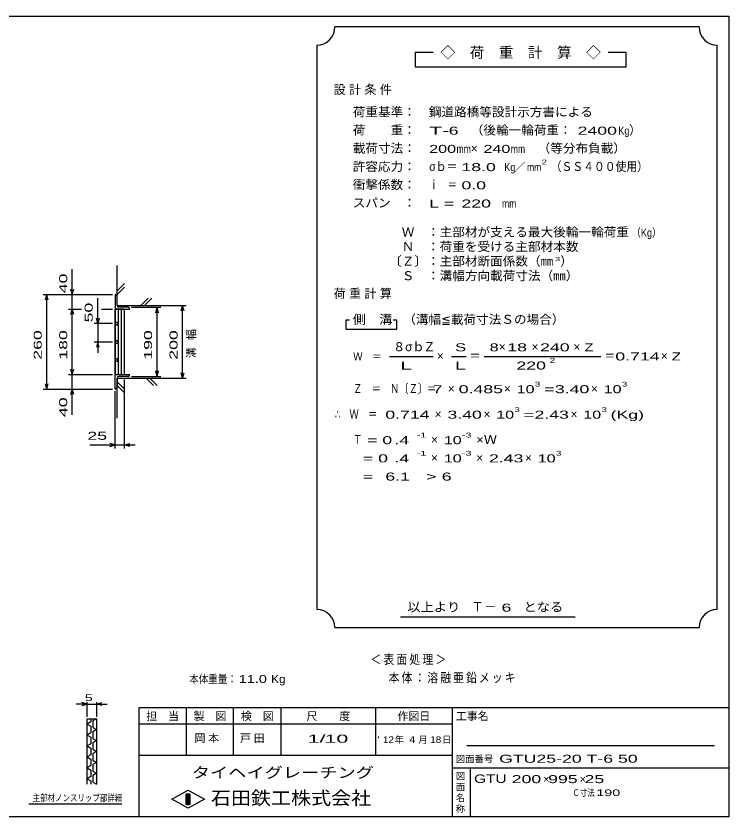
# Model space of a CAD drawing. Units: millimetres, scale not verified. Extents: x -1820 to 1731, y -1282 to 1054.
# Drawn here: x -227 to 1731, y -1146 to 1054 of the extents above; entities that cross this region are included whole.
import ezdxf
from ezdxf.enums import TextEntityAlignment as Align

# ---------------------------------------------------------------- set-up
doc = ezdxf.new("R2010")
doc.units = ezdxf.units.MM
doc.header["$LTSCALE"] = 10
for name, color, linetype, lineweight in [('0_2', 150, 'Continuous', 25), ('16', 3, 'Continuous', 25), ('22', 4, 'Continuous', 25), ('24', 2, 'Continuous', 25), ('32', 4, 'Continuous', 25)]:
    doc.layers.add(name, color=color, linetype=linetype, lineweight=lineweight)
doc.styles.add('ベクトル', font='')
doc.styles.get('ベクトル').set_extended_font_data('ベクトル')

msp = doc.modelspace()

# ---------------------------------------------------------------- linework, layer by layer
at = {"layer": '0_2'}
for p, q in [((-1729, 1053.5), (1731, 1053.5)), ((1731, 1053.5), (1731, -1146.5)), ((1731, -846.5), (111, -846.5)), ((111, -846.5), (111, -1146.5)), ((241, -846.5), (241, -976.5)), ((371, -976.5), (371, -846.5)), ((501, -846.5), (501, -976.5)), ((761, -976.5), (761, -846.5)), ((971, -846.5), (971, -1146.5)), ((971, -891.5), (111, -891.5)), ((1691, -951.5), (1011, -951.5)), ((111, -976.5), (971, -976.5)), ((971, -1011.5), (1731, -1011.5)), ((1021, -1146.5), (1021, -1011.5)), ((201, -1097.5), (246, -1072.5)), ((246, -1072.5), (291, -1097.5)), ((246, -1122.5), (201, -1097.5)), ((241, -1082.5), (251, -1082.5)), ((241, -1112.5), (241, -1082.5)), ((241, -1082.5), (243, -1082.5)), ((243, -1082.5), (243, -1112.5)), ((245, -1112.5), (245, -1082.5)), ((245, -1082.5), (247, -1082.5)), ((291, -1097.5), (246, -1122.5)), ((247, -1082.5), (247, -1112.5)), ((249, -1112.5), (249, -1082.5)), ((249, -1082.5), (251, -1082.5)), ((251, -1082.5), (251, -1112.5)), ((251, -1082.5), (251, -1112.5)), ((251, -1112.5), (241, -1112.5)), ((243, -1112.5), (245, -1112.5)), ((247, -1112.5), (249, -1112.5)), ((1731, -1146.5), (-1729, -1146.5))]:
    msp.add_line(p, q, dxfattribs=at)
at = {"layer": '16'}
for p, q in [((46, 288.5), (46, 248.5)), ((51, 258.5), (51, 283.5)), ((45.3, 68.5), (45.3, 248.5)), ((45.3, 248.5), (46, 248.5)), ((46, 248.5), (86, 248.5)), ((46, 248.5), (46, 68.5)), ((71, 248.5), (46, 248.5)), ((54, 248.5), (54, 68.5)), ((81, 253.5), (56, 253.5)), ((63, 68.5), (63, 248.5)), ((71, 68.5), (71, 248.5)), ((47.85, 211.74), (46, 208.48)), ((46, 208.48), (47.9, 205.24)), ((51.6, 211.76), (47.85, 211.74)), ((47.9, 205.24), (51.65, 205.26)), ((53.5, 208.5), (51.6, 211.76)), ((51.65, 205.26), (53.5, 208.52)), ((47.85, 161.74), (46, 158.48)), ((46, 158.48), (47.9, 155.24)), ((51.6, 161.76), (47.85, 161.74)), ((47.9, 155.24), (51.65, 155.26)), ((53.5, 158.5), (51.6, 161.76)), ((51.65, 155.26), (53.5, 158.52)), ((47.85, 111.74), (46, 108.48)), ((51.6, 111.76), (47.85, 111.74)), ((53.5, 108.5), (51.6, 111.76)), ((46, 108.48), (47.9, 105.24)), ((47.9, 105.24), (51.65, 105.26)), ((51.65, 105.26), (53.5, 108.52)), ((46, 68.5), (45.3, 68.5)), ((46, 68.5), (86, 68.5)), ((46, 28.5), (46, 68.5)), ((46, 68.5), (71, 68.5)), ((51, 58.5), (51, 33.5)), ((81, 63.5), (56, 63.5))]:
    msp.add_line(p, q, dxfattribs=at)
for centre, start, end in [((46, 283.5), 0, 90), ((56, 258.5), 180, 270), ((81, 248.5), 0, 90), ((81, 68.5), 270, 0), ((56, 58.5), 90, 180), ((46, 33.5), 270, 0)]:
    msp.add_arc(centre, 5, start, end, dxfattribs=at)
at = {"layer": '22'}
for p, q in [((-72, 288.5), (-72, 358.5)), ((51, 258.5), (51, 368.5)), ((51, 298.5), (71, 318.5)), ((51, 288.5), (71, 308.5)), ((-152, 288.5), (38, 288.5)), ((-146, 273.5), (-142, 288.5)), ((-138, 273.5), (-142, 288.5)), ((-142, 28.5), (-142, 288.5)), ((-82, 288.5), (38, 288.5)), ((-72, 288.5), (-76, 303.5)), ((-72, 288.5), (-68, 303.5)), ((-72, 248.5), (-72, 288.5)), ((-2, 208.5), (-2, 278.5)), ((116, 258.5), (136, 278.5)), ((126, 258.5), (146, 278.5)), ((-82, 248.5), (-47, 248.5)), ((-76, 233.5), (-72, 248.5)), ((-68, 233.5), (-72, 248.5)), ((-72, 68.5), (-72, 248.5)), ((8, 248.5), (38, 248.5)), ((51, 258.5), (241, 258.5)), ((91, 253.5), (171, 253.5)), ((157, 238.5), (161, 253.5)), ((165, 238.5), (161, 253.5)), ((161, 63.5), (161, 253.5)), ((227, 243.5), (231, 258.5)), ((235, 243.5), (231, 258.5)), ((231, 58.5), (231, 258.5)), ((-2, 208.5), (-6, 223.5)), ((2, 223.5), (-2, 208.5)), ((38, 208.5), (-12, 208.5)), ((-2, 208.5), (-2, 158.5)), ((-12, 158.5), (38, 158.5)), ((-2, 158.5), (-6, 143.5)), ((2, 143.5), (-2, 158.5)), ((-2, 158.5), (-2, 128.5)), ((-82, 68.5), (38, 68.5)), ((-72, 68.5), (-76, 83.5)), ((-72, 68.5), (-68, 83.5)), ((-72, 28.5), (-72, 68.5)), ((161, 63.5), (157, 78.5)), ((161, 63.5), (165, 78.5)), ((231, 58.5), (227, 73.5)), ((231, 58.5), (235, 73.5)), ((51, 58.5), (241, 58.5)), ((51, -51.5), (51, 58.5)), ((71, 28.5), (51, 48.5)), ((71, -134.5), (71, 55.5)), ((91, 63.5), (171, 63.5)), ((151, 38.5), (131, 58.5)), ((161, 38.5), (141, 58.5)), ((-152, 28.5), (38, 28.5)), ((-142, 28.5), (-146, 43.5)), ((-142, 28.5), (-138, 43.5)), ((-82, 28.5), (38, 28.5)), ((-76, 13.5), (-72, 28.5)), ((-68, 13.5), (-72, 28.5)), ((-72, -41.5), (-72, 28.5)), ((46, -134.5), (46, 23.5)), ((71, 18.5), (51, 38.5)), ((-24, -124.5), (46, -124.5)), ((46, -124.5), (31, -120.5)), ((31, -128.5), (46, -124.5)), ((46, -124.5), (71, -124.5)), ((71, -124.5), (86, -120.5)), ((86, -128.5), (71, -124.5)), ((71, -124.5), (101, -124.5))]:
    msp.add_line(p, q, dxfattribs=at)
at = {"layer": '24', "color": 4}
for p, q in [((1649, 1023.5), (649, 1023.5)), ((599, 973.5), (599, -576.5)), ((1699, -576.5), (1699, 973.5)), ((919, 953.5), (869, 953.5)), ((869, 953.5), (869, 913.5)), ((1449, 953.5), (1399, 953.5)), ((1449, 913.5), (1449, 953.5)), ((869, 913.5), (1449, 913.5)), ((689, 218.5), (679, 218.5)), ((679, 218.5), (679, 193.5)), ((819, 218.5), (809, 218.5)), ((819, 193.5), (819, 218.5)), ((679, 193.5), (819, 193.5)), ((799, 118.5), (919, 118.5)), ((969, 118.5), (1009, 118.5)), ((1059, 118.5), (1379, 118.5)), ((829, -596.5), (1309, -596.5)), ((649, -626.5), (1649, -626.5))]:
    msp.add_line(p, q, dxfattribs=at)
for centre, start, end in [((599, 1023.5), 270, 0), ((1699, 1023.5), 180, 270), ((599, -626.5), 0, 90), ((1699, -626.5), 90, 180)]:
    msp.add_arc(centre, 50, start, end, dxfattribs=at)
at = {"layer": '32'}
for p, q in [((-31, -836.5), (-46, -832.5)), ((-31, -871.5), (-31, -831.5)), ((-6, -831.5), (-6, -871.5)), ((-6, -836.5), (9, -832.5)), ((-31, -836.5), (-61, -836.5)), ((-46, -840.5), (-31, -836.5)), ((-31, -836.5), (-6, -836.5)), ((9, -840.5), (-6, -836.5)), ((-6, -836.5), (24, -836.5)), ((-31, -876.5), (-6, -876.5)), ((-31, -1056.5), (-31, -876.5)), ((-21, -876.5), (-21, -885.5)), ((-6, -876.5), (-16, -882.5)), ((-6, -876.5), (-6, -1056.5)), ((-21, -885.5), (-31, -891.5)), ((-31, -891.5), (-21, -897.5)), ((-21, -897.5), (-21, -915.5)), ((-16, -882.5), (-16, -900.5)), ((-16, -900.5), (-6, -906.5)), ((-21, -915.5), (-31, -921.5)), ((-31, -921.5), (-21, -927.5)), ((-6, -906.5), (-16, -912.5)), ((-16, -912.5), (-16, -930.5)), ((-21, -945.5), (-31, -951.5)), ((-21, -927.5), (-21, -945.5)), ((-16, -930.5), (-6, -936.5)), ((-6, -936.5), (-16, -942.5)), ((-16, -942.5), (-16, -960.5)), ((-31, -951.5), (-21, -957.5)), ((-21, -957.5), (-21, -975.5)), ((-16, -960.5), (-6, -966.5)), ((-6, -966.5), (-16, -972.5)), ((-21, -975.5), (-31, -981.5)), ((-31, -981.5), (-21, -987.5)), ((-21, -987.5), (-21, -1005.5)), ((-16, -972.5), (-16, -990.5)), ((-21, -1005.5), (-31, -1011.5)), ((-31, -1011.5), (-21, -1017.5)), ((-16, -990.5), (-6, -996.5)), ((-6, -996.5), (-16, -1002.5)), ((-16, -1002.5), (-16, -1020.5)), ((-21, -1017.5), (-21, -1035.5)), ((-16, -1020.5), (-6, -1026.5)), ((-6, -1026.5), (-16, -1032.5)), ((-16, -1032.5), (-16, -1050.5)), ((-21, -1035.5), (-31, -1041.5)), ((-31, -1041.5), (-21, -1047.5)), ((-21, -1047.5), (-21, -1056.5)), ((-16, -1050.5), (-6, -1056.5)), ((64, -1111.5), (-191, -1111.5))]:
    msp.add_line(p, q, dxfattribs=at)

# ---------------------------------------------------------------- texts
at = {"layer": '0_2', "style": 'ベクトル'}
for s, height, p in [('担\u3000当', 21.99, (131, -869.5)), ('製\u3000図', 21.99, (261, -869.5)), ('検\u3000図', 21.99, (391, -869.5)), ('尺\u3000\u3000度', 21.99, (571, -869.5)), ('作図日', 21.99, (821, -869.5)), ('工事名', 21.99, (981, -869.5)), ('年', 18.33, (813, -934)), ('月', 18.33, (878, -934)), ('日', 18.33, (943, -934)), ('図面番号', 18.33, (981, -987)), ('図', 18.33, (981, -1034)), ('面', 18.33, (981, -1064)), ('名', 18.33, (981, -1094)), ('称', 18.33, (981, -1124))]:
    msp.add_text(s, height=height, dxfattribs=at).set_placement(p, align=Align.MIDDLE_LEFT)
at = {"layer": '0_2', "color": 222, "style": 'ベクトル'}
for s, height, width, p in [('タイヘイグレーチング', 29.33, 1.25, (256, -1024.5)), ('石田鉄工株式会社', 36.66, 1.1, (308.5, -1094.5))]:
    msp.add_text(s, height=height, dxfattribs=dict(at, width=width)).set_placement(p, align=Align.MIDDLE_LEFT)
at = {"layer": '22', "color": 2, "style": 'ベクトル', "width": 1.65}
for s, p in [(' 40 ', (-97, 278.5)), (' 50 ', (-27, 198.5)), (' 260 ', (-167, 96)), (' 180 ', (-97, 96)), (' 190 ', (136, 96)), (' 200 ', (206, 96)), (' 40 ', (-97, -61.5))]:
    msp.add_text(s, height=21.99, rotation=90, dxfattribs=at).set_placement(p, align=Align.MIDDLE_LEFT)
at = {"layer": '22', "color": 2, "style": 'ベクトル'}
for s, height, width, p in [(' 25 ', 21.99, 1.65, (-44, -99.5)), ('本体重量：', 21.99, 0.85, (249, -767.5)), (' 11.0', 21.99, 1.35, (374, -767.5)), ('Kg', 21.99, 1.1, (474, -767.5)), ('1/', 21.99, 2, (574, -931.5)), (' 10 ', 21.99, 2, (604, -931.5)), ("'", 18.33, 1.2, (766, -934)), ('12', 18.33, 1.1, (781, -934)), (' 4', 18.33, 1.2, (845, -934)), ('18', 18.33, 1.1, (911, -934)), ('GTU25-20 T-6 50          ', 21.99, 1.65, (1100, -986.5)), ('GTU', 23.46, 1.35, (1031, -1041.5)), (' 200 ', 21.99, 1.65, (1121, -1042.5)), (' 995 ', 21.99, 1.65, (1221, -1042.5)), (' 25 ', 21.99, 1.65, (1321, -1042.5)), ('Ｃ寸法：', 18.33, 0.8, (1301, -1080)), (' 190 ', 18.33, 1.6, (1356, -1080))]:
    msp.add_text(s, height=height, dxfattribs=dict(at, width=width)).set_placement(p, align=Align.MIDDLE_LEFT)
for p in [(1221, -1042.5), (1321, -1042.5)]:
    msp.add_text('×', height=21.99, dxfattribs=at).set_placement(p, align=Align.MIDDLE_LEFT)
at = {"layer": '22', "color": 2, "insert": (256, 113.5), "char_height": 21.99, "attachment_point": 4, "rotation": 90, "style": 'ベクトル'}
msp.add_mtext('\\T1.67;溝幅', dxfattribs=at)
at = {"layer": '22', "color": 2, "attachment_point": 4, "style": 'ベクトル'}
for s, insert, char_height in [('\\T1.2;\\W0.85;＜表面処理＞', (746.5, -715), 25.66), ('\\T1.19;\\W0.85;本体：溶融亜鉛メッキ', (796.5, -765), 25.66), ('\\T1.25;岡本\u3000', (263.5, -931.5), 21.99), ('\\T1.25;戸田\u3000', (388.5, -931.5), 21.99)]:
    msp.add_mtext(s, dxfattribs=dict(at, insert=insert, char_height=char_height))
at = {"layer": '24', "style": 'ベクトル'}
for s, height, p in [('◇\u3000荷\u3000重\u3000計\u3000算\u3000◇', 29.33, (939, 953.5)), ('）', 24.19, (1457, 740)), ('×', 24.19, (1022, 690)), ('／', 21.99, (1141.5, 638.5)), ('）', 24.19, (1268, 380)), ('８', 24.19, (809, 145)), ('σｂ', 24.19, (842, 145)), ('Ｚ', 24.19, (892, 145)), ('×', 24.19, (1099, 145)), ('×', 24.19, (1189, 145)), ('×', 24.19, (1304, 145)), ('×', 24.19, (929, 120)), ('×', 24.19, (1544, 120)), ('×', 24.19, (959, 30)), ('×', 24.19, (1113, 30)), ('×', 24.19, (1352, 30)), ('×', 24.19, (923, -40)), ('×', 24.19, (1057, -40)), ('×', 24.19, (1296, -40)), ('×', 24.19, (913, -110)), ('×', 24.19, (913, -160)), ('×', 24.19, (1037, -160)), ('×', 24.19, (1171, -160)), ('Ｔ－', 25.66, (1023, -569))]:
    msp.add_text(s, height=height, dxfattribs=at).set_placement(p, align=Align.MIDDLE_LEFT)
for s, height, width, p in [('荷重基準：\u3000', 24.19, 1.05, (698, 790)), ('鋼道路橋等設計示方書による', 24.19, 1.05, (907, 790)), ('荷\u3000\u3000重：\u3000', 24.19, 1.05, (698, 740)), ('T-', 21.99, 2, (908, 738.5)), (' 6 ', 21.99, 1.65, (948, 738.5)), ('（後輪一輪荷重：', 24.19, 1.05, (1022, 740)), (' 2400', 21.99, 1.65, (1302, 738.5)), ('Kg', 21.99, 0.85, (1427, 738.5)), ('載荷寸法：\u3000', 24.19, 1.05, (698, 690)), ('\u3000（等分布負載）', 24.19, 1.05, (1171, 690)), ('200', 21.99, 1.5, (908, 688.5)), ('mm', 21.99, 0.8, (983, 688.5)), ('240', 21.99, 1.5, (1057, 688.5)), ('mm', 21.99, 0.8, (1132, 688.5)), ('許容応力：\u3000', 24.19, 1.05, (698, 640)), ('σｂ＝', 24.19, 0.9, (908, 640)), (' 18.0', 21.99, 1.65, (983, 638.5)), ('Kg', 21.99, 0.85, (1114, 638.5)), ('mm', 21.99, 0.8, (1176.5, 638.5)), ('2', 13.2, 1.5, (1216.5, 652.5)), ('（ＳＳ４００使用）', 24.19, 0.9, (1241.5, 640)), ('衝撃係数：\u3000', 24.19, 1.05, (698, 590)), ('ｉ\u3000＝', 24.19, 0.75, (908, 590)), (' 0.0', 21.99, 1.65, (983, 588.5)), ('スパン\u3000：\u3000', 24.19, 1.05, (698, 540)), ('L =', 21.99, 1.65, (908, 538.5)), (' 220 ', 21.99, 1.65, (983, 538.5)), ('mm', 21.99, 0.8, (1108, 538.5)), ('\u3000Ｗ\u3000：主部材が支える最大後輪一輪荷重', 24.19, 1.05, (798, 460)), ('（Kg）', 21.99, 0.85, (1463, 458.5)), ('\u3000Ｎ\u3000：荷重を受ける主部材本数', 24.19, 1.05, (798, 420)), ('〔Ｚ〕：主部材断面係数（㎜', 24.19, 1.05, (798, 380)), ('3', 11, 1.8, (1253, 386)), ('\u3000Ｓ\u3000：溝幅方向載荷寸法（㎜）', 24.19, 1.05, (798, 340)), ('側\u3000溝', 24.19, 1.1, (698, 220)), ('\u3000（溝幅≦載荷寸法Ｓの場合）', 24.19, 1.05, (802, 220)), ('S', 21.99, 1.55, (979, 143.5)), ('8', 21.99, 1.5, (1074, 143.5)), (' 18 ', 21.99, 1.65, (1109, 143.5)), (' 240 ', 21.99, 1.65, (1199, 143.5)), ('Z', 21.99, 1.4, (1334, 143.5)), ('Ｗ\u3000＝', 21.99, 0.85, (699, 118.5)), ('＝', 24.19, 0.9, (1019, 120)), ('2', 13.2, 1.5, (1239, 107.5)), ('＝', 24.19, 0.9, (1389, 120)), ('0.714', 21.99, 1.65, (1419, 118.5)), ('Z', 21.99, 1.4, (1574, 118.5)), ('L', 21.99, 1.8, (979, 93.5)), (' 220 ', 21.99, 1.65, (1134, 93.5)), ('Ｚ\u3000＝\u3000Ｎ〔Ｚ〕＝', 24.19, 0.75, (699, 30)), ('3', 13.2, 1.5, (1198, 42.5)), ('3', 13.2, 1.5, (1437, 42.5)), (' 7 ', 21.99, 1.65, (904, 28.5)), ('0.485', 21.99, 1.65, (989, 28.5)), ('10', 21.99, 1.5, (1148, 28.5)), ('=', 21.99, 1.7, (1223, 28.5)), ('3.40', 21.99, 1.65, (1253, 28.5)), ('10', 21.99, 1.5, (1387, 28.5)), ('3', 13.2, 1.5, (1142, -27.5)), ('3', 13.2, 1.5, (1381, -27.5)), ('∴\u3000Ｗ\u3000＝', 24.19, 0.75, (649, -40)), (' 0.714', 21.99, 1.65, (774, -41.5)), ('3.40', 21.99, 1.65, (958, -41.5)), ('10', 21.99, 1.5, (1092, -41.5)), ('=', 21.99, 1.7, (1167, -41.5)), ('2.43', 21.99, 1.65, (1197, -41.5)), ('10', 21.99, 1.5, (1331, -41.5)), ('(Kg)', 21.99, 1.65, (1406, -41.5)), ('Ｔ', 24.19, 0.75, (699, -110)), (' = 0', 21.99, 1.65, (724, -111.5)), (' .4 ', 21.99, 1.65, (799, -111.5)), ('-1', 13.2, 1.65, (874, -97.5)), ('10', 21.99, 1.5, (948, -111.5)), ('-3', 13.2, 1.65, (998, -97.5)), ('×Ｗ', 24.19, 1.1, (1037, -110)), ('  = 0', 21.99, 1.65, (699, -161.5)), (' .4 ', 21.99, 1.65, (799, -161.5)), ('-1', 13.2, 1.65, (874, -147.5)), ('10', 21.99, 1.5, (948, -161.5)), ('-3', 13.2, 1.65, (998, -147.5)), ('2.43', 21.99, 1.65, (1072, -161.5)), ('10', 21.99, 1.5, (1206, -161.5)), ('3', 13.2, 1.5, (1256, -147.5)), ('  =', 21.99, 1.65, (699, -211.5)), (' 6.1', 21.99, 1.65, (774, -211.5)), ('>', 21.99, 1.7, (899, -211.5)), (' 6 ', 21.99, 1.65, (929, -211.5)), ('以上より\u3000', 24.19, 1.1, (848, -570)), (' 6 ', 21.99, 1.65, (1093, -571.5)), ('となる', 24.19, 1.1, (1167, -570))]:
    msp.add_text(s, height=height, dxfattribs=dict(at, width=width)).set_placement(p, align=Align.MIDDLE_LEFT)
at = {"layer": '24', "attachment_point": 4, "style": 'ベクトル'}
for s, insert, char_height in [('\\T1.28;設計条件', (645.5, 850), 24.19), ('\\T1.28;荷重計算', (645.5, 290), 24.19), ('\\T1.5;\\W2;\\~L\\~', (804, 93.5), 21.99)]:
    msp.add_mtext(s, dxfattribs=dict(at, insert=insert, char_height=char_height))
at = {"layer": '32', "color": 2, "style": 'ベクトル'}
for s, width, p in [(' 5 ', 1.6, (-48.5, -819)), ('主部材ノンスリップ部詳細', 0.8, (-181, -1094))]:
    msp.add_text(s, height=18.33, dxfattribs=dict(at, width=width)).set_placement(p, align=Align.MIDDLE_LEFT)

doc.saveas('drawing.dxf')
